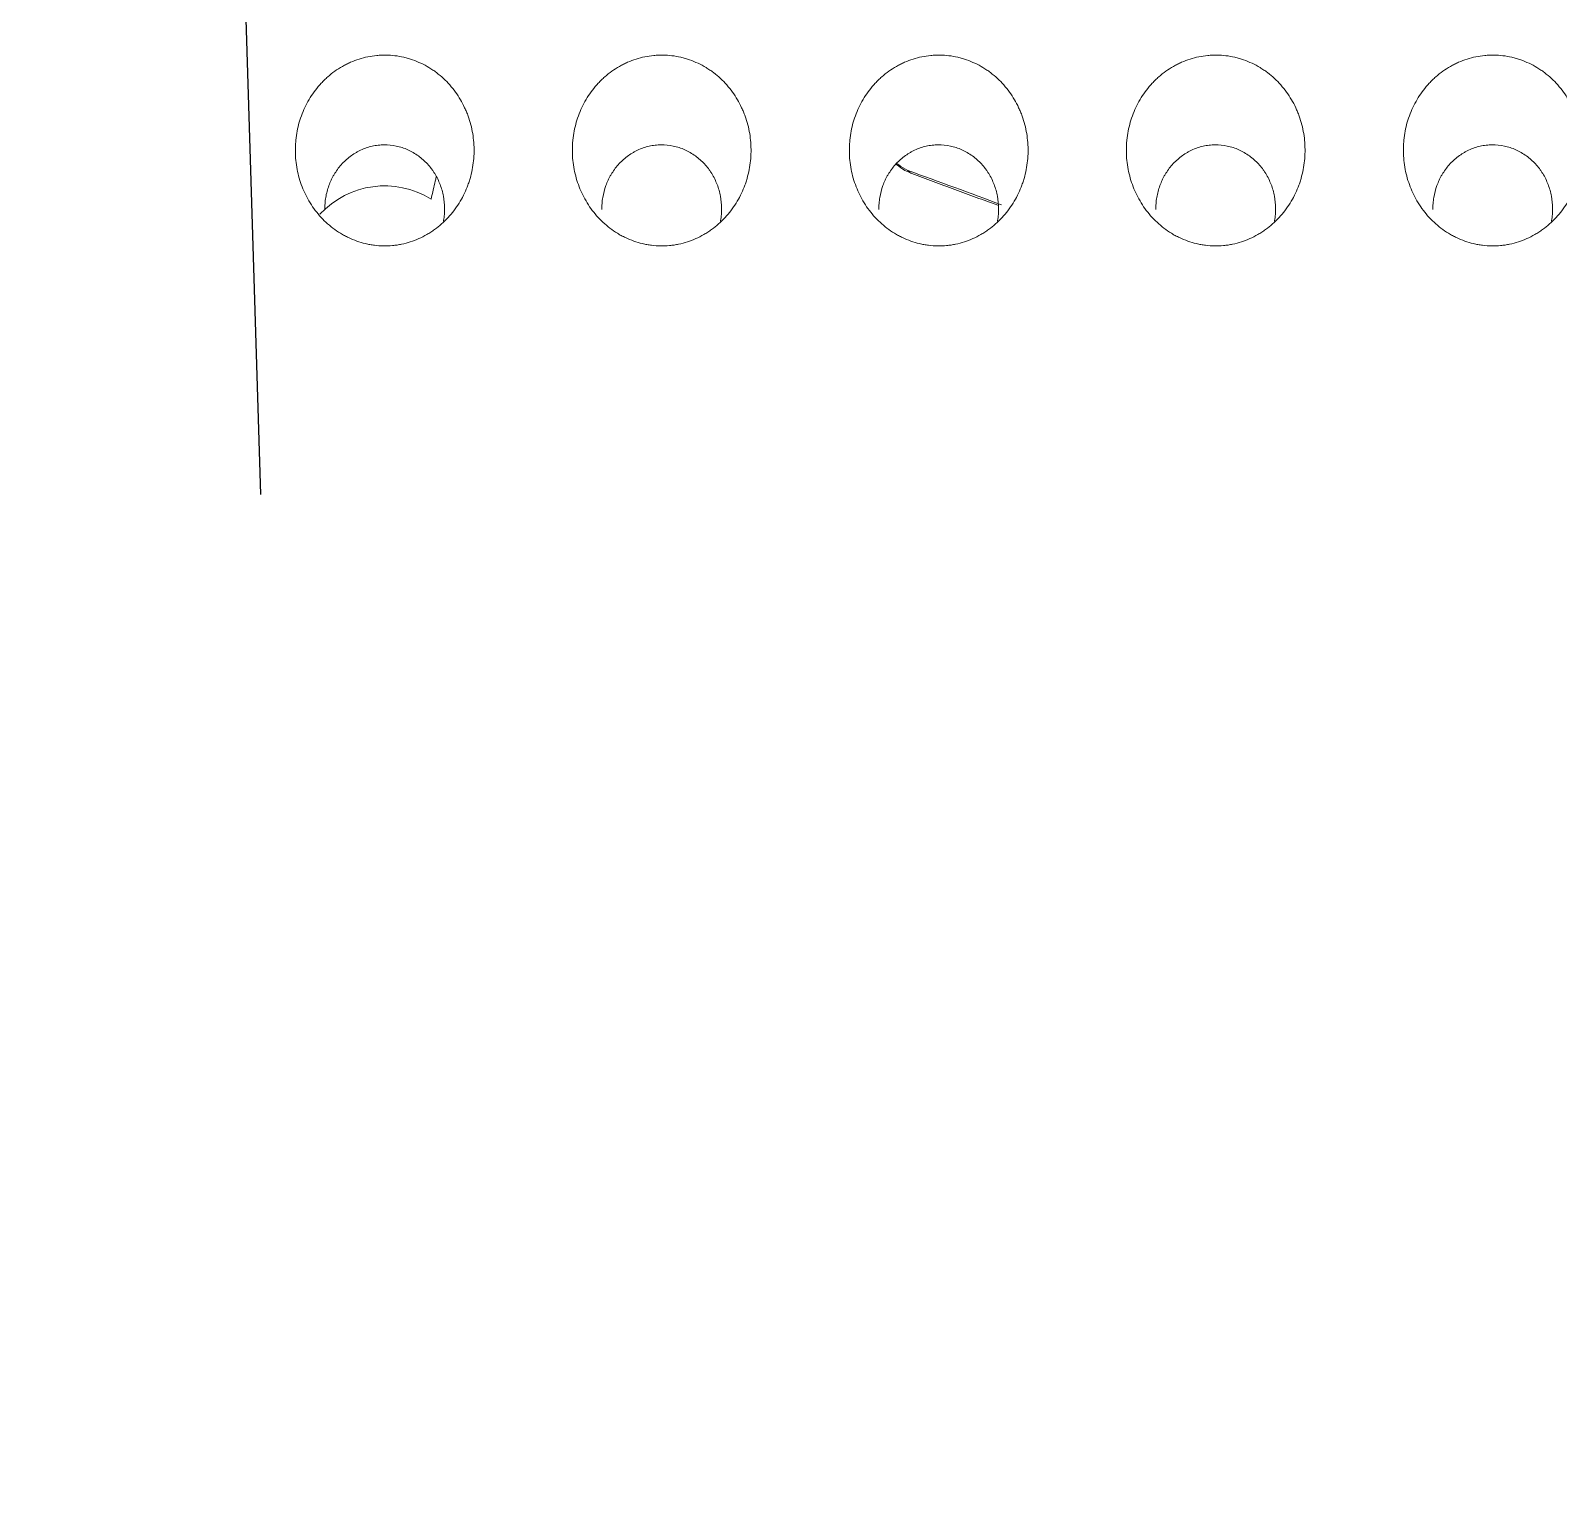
# Model space of a CAD drawing. Header units: inches. Extents: x 3778 to 56227, y -16914 to 35091.
# Drawn here: x 43029.76 to 43046.24, y -12682.39 to -12666.7 of the extents above; entities that cross this region are included whole.
import ezdxf

# ---------------------------------------------------------------- set-up
doc = ezdxf.new("R2010")
doc.units = ezdxf.units.IN
doc.header["$LTSCALE"] = 100
doc.header["$MEASUREMENT"] = 0
doc.linetypes.add('DH-HID2', pattern=[1.2, 0.8, -0.4])
doc.layers.add('2-con', color=2, linetype='Continuous')
doc.layers.add('FU-FURM', color=251, linetype='DH-HID2')
doc.layers.add('mark-B', color=2, linetype='Continuous', lineweight=20)

# ---------------------------------------------------------------- blocks, each defined once
blk = doc.blocks.new('cjscjdeh')
at = {"layer": 'FU-FURM', "color": 8}
blk.add_line((150872.728, 68252.092), (150882.67, 67931.539), dxfattribs=at)
blk = doc.blocks.new('무풍1WAY 대형')
at = {"layer": 'mark-B'}
for centre, major_axis, ratio, start_param, end_param in [((-349.531, -409.572), (0, -1.002), 0.971746, 5.743447, 7.086078), ((-355.281, -410.895), (0.068, 0.187), 0.588258, 5.866146, 6.304041)]:
    blk.add_ellipse(centre, major_axis=major_axis, ratio=ratio, start_param=start_param, end_param=end_param, dxfattribs=at)
for points, knots in [([(-360.718, -410.329), (-360.679, -410.383), (-360.646, -410.439), (-360.592, -410.556), (-360.57, -410.617), (-360.536, -410.744), (-360.526, -410.808), (-360.518, -410.905), (-360.517, -410.938), (-360.517, -410.987), (-360.518, -411.003), (-360.52, -411.036), (-360.521, -411.052), (-360.529, -411.133), (-360.541, -411.197), (-360.568, -411.29), (-360.579, -411.321), (-360.602, -411.382), (-360.616, -411.412), (-360.66, -411.5), (-360.694, -411.555), (-360.753, -411.632), (-360.774, -411.657), (-360.808, -411.693), (-360.819, -411.705), (-360.843, -411.727), (-360.855, -411.739), (-360.916, -411.792), (-360.968, -411.83), (-361.039, -411.87), (-361.054, -411.878), (-361.083, -411.893), (-361.098, -411.9), (-361.143, -411.92), (-361.173, -411.931), (-361.266, -411.961), (-361.33, -411.974), (-361.412, -411.981), (-361.428, -411.983), (-361.461, -411.984), (-361.477, -411.984), (-361.526, -411.983), (-361.591, -411.979), (-361.655, -411.968), (-361.703, -411.956), (-361.719, -411.952), (-361.751, -411.943), (-361.767, -411.938), (-361.844, -411.911), (-361.902, -411.883), (-361.972, -411.841), (-361.986, -411.832), (-362.013, -411.814), (-362.053, -411.785), (-362.116, -411.733), (-362.161, -411.686), (-362.204, -411.637), (-362.225, -411.611), (-362.283, -411.532), (-362.316, -411.476), (-362.35, -411.402), (-362.357, -411.387), (-362.369, -411.357), (-362.375, -411.342), (-362.392, -411.295), (-362.401, -411.264), (-362.426, -411.17), (-362.437, -411.106), (-362.444, -411.008), (-362.445, -410.975), (-362.444, -410.91), (-362.442, -410.877), (-362.432, -410.781), (-362.42, -410.717), (-362.397, -410.638), (-362.392, -410.622), (-362.381, -410.591), (-362.365, -410.545), (-362.345, -410.501), (-362.301, -410.414), (-362.267, -410.359), (-362.207, -410.28), (-362.186, -410.255), (-362.142, -410.208), (-362.096, -410.162), (-362.045, -410.122), (-362.005, -410.093), (-361.992, -410.084), (-361.964, -410.066), (-361.95, -410.057), (-361.879, -410.017), (-361.819, -409.99), (-361.727, -409.96), (-361.695, -409.952), (-361.647, -409.942), (-361.63, -409.939), (-361.598, -409.934), (-361.582, -409.932), (-361.501, -409.925), (-361.436, -409.925), (-361.354, -409.936), (-361.338, -409.938), (-361.305, -409.944), (-361.257, -409.954), (-361.179, -409.977), (-361.119, -410.002), (-361.075, -410.023), (-361.06, -410.03), (-361.031, -410.046), (-361.017, -410.054), (-360.947, -410.097), (-360.895, -410.137), (-360.824, -410.204), (-360.801, -410.227), (-360.757, -410.277), (-360.737, -410.302), (-360.718, -410.329)], [0, 0, 0, 0, 0.03125, 0.03125, 0.0625, 0.0625, 0.09375, 0.09375, 0.109375, 0.109375, 0.117187, 0.117187, 0.125, 0.125, 0.15625, 0.15625, 0.171875, 0.171875, 0.1875, 0.1875, 0.21875, 0.21875, 0.234375, 0.234375, 0.242187, 0.242187, 0.25, 0.25, 0.28125, 0.28125, 0.289062, 0.289062, 0.296875, 0.296875, 0.3125, 0.3125, 0.34375, 0.34375, 0.351562, 0.351562, 0.359375, 0.359375, 0.375, 0.390625, 0.390625, 0.398437, 0.398437, 0.40625, 0.40625, 0.4375, 0.4375, 0.445312, 0.445312, 0.453125, 0.46875, 0.484375, 0.484375, 0.5, 0.5, 0.53125, 0.53125, 0.539062, 0.539062, 0.546875, 0.546875, 0.5625, 0.5625, 0.59375, 0.59375, 0.609375, 0.609375, 0.625, 0.625, 0.65625, 0.65625, 0.664062, 0.664062, 0.671875, 0.6875, 0.6875, 0.71875, 0.71875, 0.734375, 0.734375, 0.75, 0.765625, 0.765625, 0.773437, 0.773437, 0.78125, 0.78125, 0.8125, 0.8125, 0.828125, 0.828125, 0.835938, 0.835938, 0.84375, 0.84375, 0.875, 0.875, 0.882813, 0.882813, 0.890625, 0.90625, 0.921875, 0.921875, 0.929688, 0.929688, 0.9375, 0.9375, 0.96875, 0.96875, 0.984375, 0.984375, 1, 1, 1, 1]), ([(-357.73, -410.329), (-357.692, -410.383), (-357.659, -410.439), (-357.604, -410.556), (-357.582, -410.617), (-357.549, -410.744), (-357.538, -410.808), (-357.53, -410.905), (-357.529, -410.938), (-357.53, -410.987), (-357.53, -411.003), (-357.532, -411.036), (-357.533, -411.052), (-357.542, -411.133), (-357.554, -411.197), (-357.581, -411.29), (-357.591, -411.321), (-357.615, -411.382), (-357.628, -411.412), (-357.672, -411.5), (-357.706, -411.555), (-357.765, -411.632), (-357.786, -411.657), (-357.82, -411.693), (-357.832, -411.705), (-357.855, -411.727), (-357.867, -411.739), (-357.928, -411.792), (-357.981, -411.83), (-358.052, -411.87), (-358.066, -411.878), (-358.095, -411.893), (-358.11, -411.9), (-358.155, -411.92), (-358.186, -411.931), (-358.279, -411.961), (-358.342, -411.974), (-358.424, -411.981), (-358.441, -411.983), (-358.474, -411.984), (-358.49, -411.984), (-358.539, -411.983), (-358.604, -411.979), (-358.668, -411.968), (-358.716, -411.956), (-358.732, -411.952), (-358.763, -411.943), (-358.779, -411.938), (-358.856, -411.911), (-358.915, -411.883), (-358.985, -411.841), (-358.999, -411.832), (-359.026, -411.814), (-359.066, -411.785), (-359.128, -411.733), (-359.174, -411.686), (-359.217, -411.637), (-359.238, -411.611), (-359.295, -411.532), (-359.328, -411.476), (-359.363, -411.402), (-359.369, -411.387), (-359.382, -411.357), (-359.388, -411.342), (-359.404, -411.295), (-359.414, -411.264), (-359.438, -411.17), (-359.449, -411.106), (-359.456, -411.008), (-359.457, -410.975), (-359.456, -410.91), (-359.454, -410.877), (-359.444, -410.781), (-359.432, -410.717), (-359.409, -410.638), (-359.404, -410.622), (-359.394, -410.591), (-359.377, -410.545), (-359.357, -410.501), (-359.314, -410.414), (-359.28, -410.359), (-359.22, -410.28), (-359.199, -410.255), (-359.154, -410.208), (-359.108, -410.162), (-359.057, -410.122), (-359.018, -410.093), (-359.004, -410.084), (-358.977, -410.066), (-358.962, -410.057), (-358.891, -410.017), (-358.832, -409.99), (-358.739, -409.96), (-358.708, -409.952), (-358.659, -409.942), (-358.643, -409.939), (-358.61, -409.934), (-358.594, -409.932), (-358.513, -409.925), (-358.448, -409.925), (-358.367, -409.936), (-358.35, -409.938), (-358.318, -409.944), (-358.27, -409.954), (-358.192, -409.977), (-358.131, -410.002), (-358.087, -410.023), (-358.072, -410.03), (-358.043, -410.046), (-358.029, -410.054), (-357.96, -410.097), (-357.908, -410.137), (-357.836, -410.204), (-357.813, -410.227), (-357.77, -410.277), (-357.749, -410.302), (-357.73, -410.329)], [0, 0, 0, 0, 0.03125, 0.03125, 0.0625, 0.0625, 0.09375, 0.09375, 0.109375, 0.109375, 0.117188, 0.117188, 0.125, 0.125, 0.15625, 0.15625, 0.171875, 0.171875, 0.1875, 0.1875, 0.21875, 0.21875, 0.234375, 0.234375, 0.242188, 0.242188, 0.25, 0.25, 0.28125, 0.28125, 0.289063, 0.289063, 0.296875, 0.296875, 0.3125, 0.3125, 0.34375, 0.34375, 0.351563, 0.351563, 0.359375, 0.359375, 0.375, 0.390625, 0.390625, 0.398438, 0.398438, 0.40625, 0.40625, 0.4375, 0.4375, 0.445313, 0.445313, 0.453125, 0.46875, 0.484375, 0.484375, 0.5, 0.5, 0.53125, 0.53125, 0.539063, 0.539063, 0.546875, 0.546875, 0.5625, 0.5625, 0.59375, 0.59375, 0.609375, 0.609375, 0.625, 0.625, 0.65625, 0.65625, 0.664063, 0.664063, 0.671875, 0.6875, 0.6875, 0.71875, 0.71875, 0.734375, 0.734375, 0.75, 0.765625, 0.765625, 0.773438, 0.773438, 0.78125, 0.78125, 0.8125, 0.8125, 0.828125, 0.828125, 0.835938, 0.835938, 0.84375, 0.84375, 0.875, 0.875, 0.882813, 0.882813, 0.890625, 0.90625, 0.921875, 0.921875, 0.929688, 0.929688, 0.9375, 0.9375, 0.96875, 0.96875, 0.984375, 0.984375, 1, 1, 1, 1]), ([(-354.743, -410.329), (-354.704, -410.383), (-354.671, -410.439), (-354.617, -410.556), (-354.594, -410.617), (-354.561, -410.744), (-354.55, -410.808), (-354.543, -410.905), (-354.542, -410.938), (-354.542, -410.987), (-354.543, -411.003), (-354.545, -411.036), (-354.546, -411.052), (-354.554, -411.133), (-354.566, -411.197), (-354.593, -411.29), (-354.604, -411.321), (-354.627, -411.382), (-354.641, -411.412), (-354.684, -411.5), (-354.719, -411.555), (-354.778, -411.632), (-354.799, -411.657), (-354.832, -411.693), (-354.844, -411.705), (-354.867, -411.727), (-354.879, -411.739), (-354.941, -411.792), (-354.993, -411.83), (-355.064, -411.87), (-355.078, -411.878), (-355.108, -411.893), (-355.123, -411.9), (-355.168, -411.92), (-355.198, -411.931), (-355.291, -411.961), (-355.355, -411.974), (-355.437, -411.981), (-355.453, -411.983), (-355.486, -411.984), (-355.502, -411.984), (-355.551, -411.983), (-355.616, -411.979), (-355.68, -411.968), (-355.728, -411.956), (-355.744, -411.952), (-355.776, -411.943), (-355.791, -411.938), (-355.868, -411.911), (-355.927, -411.883), (-355.997, -411.841), (-356.011, -411.832), (-356.038, -411.814), (-356.078, -411.785), (-356.141, -411.733), (-356.186, -411.686), (-356.229, -411.637), (-356.25, -411.611), (-356.308, -411.532), (-356.34, -411.476), (-356.375, -411.402), (-356.382, -411.387), (-356.394, -411.357), (-356.4, -411.342), (-356.417, -411.295), (-356.426, -411.264), (-356.451, -411.17), (-356.461, -411.106), (-356.469, -411.008), (-356.47, -410.975), (-356.469, -410.91), (-356.467, -410.877), (-356.457, -410.781), (-356.445, -410.717), (-356.422, -410.638), (-356.417, -410.622), (-356.406, -410.591), (-356.39, -410.545), (-356.37, -410.501), (-356.326, -410.414), (-356.292, -410.359), (-356.232, -410.28), (-356.211, -410.255), (-356.167, -410.208), (-356.12, -410.162), (-356.07, -410.122), (-356.03, -410.093), (-356.017, -410.084), (-355.989, -410.066), (-355.975, -410.057), (-355.904, -410.017), (-355.844, -409.99), (-355.752, -409.96), (-355.72, -409.952), (-355.672, -409.942), (-355.655, -409.939), (-355.623, -409.934), (-355.607, -409.932), (-355.526, -409.925), (-355.461, -409.925), (-355.379, -409.936), (-355.363, -409.938), (-355.33, -409.944), (-355.282, -409.954), (-355.204, -409.977), (-355.144, -410.002), (-355.1, -410.023), (-355.085, -410.03), (-355.056, -410.046), (-355.042, -410.054), (-354.972, -410.097), (-354.92, -410.137), (-354.849, -410.204), (-354.826, -410.227), (-354.782, -410.277), (-354.762, -410.302), (-354.743, -410.329)], [0, 0, 0, 0, 0.03125, 0.03125, 0.0625, 0.0625, 0.09375, 0.09375, 0.109375, 0.109375, 0.117187, 0.117187, 0.125, 0.125, 0.15625, 0.15625, 0.171875, 0.171875, 0.1875, 0.1875, 0.21875, 0.21875, 0.234375, 0.234375, 0.242187, 0.242187, 0.25, 0.25, 0.28125, 0.28125, 0.289063, 0.289063, 0.296875, 0.296875, 0.3125, 0.3125, 0.34375, 0.34375, 0.351563, 0.351563, 0.359375, 0.359375, 0.375, 0.390625, 0.390625, 0.398438, 0.398438, 0.40625, 0.40625, 0.4375, 0.4375, 0.445313, 0.445313, 0.453125, 0.46875, 0.484375, 0.484375, 0.5, 0.5, 0.53125, 0.53125, 0.539063, 0.539063, 0.546875, 0.546875, 0.5625, 0.5625, 0.59375, 0.59375, 0.609375, 0.609375, 0.625, 0.625, 0.65625, 0.65625, 0.664062, 0.664062, 0.671875, 0.6875, 0.6875, 0.71875, 0.71875, 0.734375, 0.734375, 0.75, 0.765625, 0.765625, 0.773437, 0.773437, 0.78125, 0.78125, 0.8125, 0.8125, 0.828125, 0.828125, 0.835937, 0.835937, 0.84375, 0.84375, 0.875, 0.875, 0.882812, 0.882812, 0.890625, 0.90625, 0.921875, 0.921875, 0.929687, 0.929687, 0.9375, 0.9375, 0.96875, 0.96875, 0.984375, 0.984375, 1, 1, 1, 1]), ([(-351.755, -410.329), (-351.717, -410.383), (-351.684, -410.439), (-351.629, -410.556), (-351.607, -410.617), (-351.574, -410.744), (-351.563, -410.808), (-351.555, -410.905), (-351.554, -410.938), (-351.555, -410.987), (-351.555, -411.003), (-351.557, -411.036), (-351.558, -411.052), (-351.567, -411.133), (-351.579, -411.197), (-351.606, -411.29), (-351.616, -411.321), (-351.64, -411.382), (-351.653, -411.412), (-351.697, -411.5), (-351.731, -411.555), (-351.79, -411.632), (-351.811, -411.657), (-351.845, -411.693), (-351.856, -411.705), (-351.88, -411.727), (-351.892, -411.739), (-351.953, -411.792), (-352.006, -411.83), (-352.076, -411.87), (-352.091, -411.878), (-352.12, -411.893), (-352.135, -411.9), (-352.18, -411.92), (-352.211, -411.931), (-352.304, -411.961), (-352.367, -411.974), (-352.449, -411.981), (-352.466, -411.983), (-352.498, -411.984), (-352.515, -411.984), (-352.564, -411.983), (-352.629, -411.979), (-352.693, -411.968), (-352.741, -411.956), (-352.757, -411.952), (-352.788, -411.943), (-352.804, -411.938), (-352.881, -411.911), (-352.94, -411.883), (-353.01, -411.841), (-353.024, -411.832), (-353.051, -411.814), (-353.091, -411.785), (-353.153, -411.733), (-353.199, -411.686), (-353.242, -411.637), (-353.262, -411.611), (-353.32, -411.532), (-353.353, -411.476), (-353.387, -411.402), (-353.394, -411.387), (-353.406, -411.357), (-353.412, -411.342), (-353.429, -411.295), (-353.439, -411.264), (-353.463, -411.17), (-353.474, -411.106), (-353.481, -411.008), (-353.482, -410.975), (-353.481, -410.91), (-353.479, -410.877), (-353.469, -410.781), (-353.457, -410.717), (-353.434, -410.638), (-353.429, -410.622), (-353.419, -410.591), (-353.402, -410.545), (-353.382, -410.501), (-353.339, -410.414), (-353.304, -410.359), (-353.245, -410.28), (-353.224, -410.255), (-353.179, -410.208), (-353.133, -410.162), (-353.082, -410.122), (-353.043, -410.093), (-353.029, -410.084), (-353.001, -410.066), (-352.987, -410.057), (-352.916, -410.017), (-352.857, -409.99), (-352.764, -409.96), (-352.732, -409.952), (-352.684, -409.942), (-352.668, -409.939), (-352.635, -409.934), (-352.619, -409.932), (-352.538, -409.925), (-352.473, -409.925), (-352.392, -409.936), (-352.375, -409.938), (-352.343, -409.944), (-352.295, -409.954), (-352.217, -409.977), (-352.156, -410.002), (-352.112, -410.023), (-352.097, -410.03), (-352.068, -410.046), (-352.054, -410.054), (-351.984, -410.097), (-351.933, -410.137), (-351.861, -410.204), (-351.838, -410.227), (-351.795, -410.277), (-351.774, -410.302), (-351.755, -410.329)], [0, 0, 0, 0, 0.03125, 0.03125, 0.0625, 0.0625, 0.09375, 0.09375, 0.109375, 0.109375, 0.117188, 0.117188, 0.125, 0.125, 0.15625, 0.15625, 0.171875, 0.171875, 0.1875, 0.1875, 0.21875, 0.21875, 0.234375, 0.234375, 0.242188, 0.242188, 0.25, 0.25, 0.28125, 0.28125, 0.289063, 0.289063, 0.296875, 0.296875, 0.3125, 0.3125, 0.34375, 0.34375, 0.351563, 0.351563, 0.359375, 0.359375, 0.375, 0.390625, 0.390625, 0.398438, 0.398438, 0.40625, 0.40625, 0.4375, 0.4375, 0.445313, 0.445313, 0.453125, 0.46875, 0.484375, 0.484375, 0.5, 0.5, 0.53125, 0.53125, 0.539063, 0.539063, 0.546875, 0.546875, 0.5625, 0.5625, 0.59375, 0.59375, 0.609375, 0.609375, 0.625, 0.625, 0.65625, 0.65625, 0.664063, 0.664063, 0.671875, 0.6875, 0.6875, 0.71875, 0.71875, 0.734375, 0.734375, 0.75, 0.765625, 0.765625, 0.773438, 0.773438, 0.78125, 0.78125, 0.8125, 0.8125, 0.828125, 0.828125, 0.835938, 0.835938, 0.84375, 0.84375, 0.875, 0.875, 0.882813, 0.882813, 0.890625, 0.90625, 0.921875, 0.921875, 0.929688, 0.929688, 0.9375, 0.9375, 0.96875, 0.96875, 0.984375, 0.984375, 1, 1, 1, 1]), ([(-348.767, -410.329), (-348.729, -410.383), (-348.696, -410.439), (-348.641, -410.556), (-348.619, -410.617), (-348.586, -410.744), (-348.575, -410.808), (-348.568, -410.905), (-348.567, -410.938), (-348.567, -410.987), (-348.568, -411.003), (-348.57, -411.036), (-348.571, -411.052), (-348.579, -411.133), (-348.591, -411.197), (-348.618, -411.29), (-348.629, -411.321), (-348.652, -411.382), (-348.666, -411.412), (-348.709, -411.5), (-348.744, -411.555), (-348.803, -411.632), (-348.824, -411.657), (-348.857, -411.693), (-348.869, -411.705), (-348.892, -411.727), (-348.904, -411.739), (-348.965, -411.792), (-349.018, -411.83), (-349.089, -411.87), (-349.103, -411.878), (-349.133, -411.893), (-349.148, -411.9), (-349.193, -411.92), (-349.223, -411.931), (-349.316, -411.961), (-349.38, -411.974), (-349.462, -411.981), (-349.478, -411.983), (-349.511, -411.984), (-349.527, -411.984), (-349.576, -411.983), (-349.641, -411.979), (-349.705, -411.968), (-349.753, -411.956), (-349.769, -411.952), (-349.801, -411.943), (-349.816, -411.938), (-349.893, -411.911), (-349.952, -411.883), (-350.022, -411.841), (-350.036, -411.832), (-350.063, -411.814), (-350.103, -411.785), (-350.166, -411.733), (-350.211, -411.686), (-350.254, -411.637), (-350.275, -411.611), (-350.332, -411.532), (-350.365, -411.476), (-350.4, -411.402), (-350.406, -411.387), (-350.419, -411.357), (-350.425, -411.342), (-350.442, -411.295), (-350.451, -411.264), (-350.476, -411.17), (-350.486, -411.106), (-350.494, -411.008), (-350.495, -410.975), (-350.494, -410.91), (-350.492, -410.877), (-350.482, -410.781), (-350.469, -410.717), (-350.447, -410.638), (-350.442, -410.622), (-350.431, -410.591), (-350.414, -410.545), (-350.395, -410.501), (-350.351, -410.414), (-350.317, -410.359), (-350.257, -410.28), (-350.236, -410.255), (-350.192, -410.208), (-350.145, -410.162), (-350.095, -410.122), (-350.055, -410.093), (-350.041, -410.084), (-350.014, -410.066), (-350, -410.057), (-349.929, -410.017), (-349.869, -409.99), (-349.776, -409.96), (-349.745, -409.952), (-349.697, -409.942), (-349.68, -409.939), (-349.648, -409.934), (-349.632, -409.932), (-349.55, -409.925), (-349.485, -409.925), (-349.404, -409.936), (-349.388, -409.938), (-349.355, -409.944), (-349.307, -409.954), (-349.229, -409.977), (-349.169, -410.002), (-349.124, -410.023), (-349.11, -410.03), (-349.081, -410.046), (-349.067, -410.054), (-348.997, -410.097), (-348.945, -410.137), (-348.873, -410.204), (-348.85, -410.227), (-348.807, -410.277), (-348.787, -410.302), (-348.767, -410.329)], [0, 0, 0, 0, 0.03125, 0.03125, 0.0625, 0.0625, 0.09375, 0.09375, 0.109375, 0.109375, 0.117187, 0.117187, 0.125, 0.125, 0.15625, 0.15625, 0.171875, 0.171875, 0.1875, 0.1875, 0.21875, 0.21875, 0.234375, 0.234375, 0.242187, 0.242187, 0.25, 0.25, 0.28125, 0.28125, 0.289062, 0.289062, 0.296875, 0.296875, 0.3125, 0.3125, 0.34375, 0.34375, 0.351562, 0.351562, 0.359375, 0.359375, 0.375, 0.390625, 0.390625, 0.398437, 0.398437, 0.40625, 0.40625, 0.4375, 0.4375, 0.445312, 0.445312, 0.453125, 0.46875, 0.484375, 0.484375, 0.5, 0.5, 0.53125, 0.53125, 0.539062, 0.539062, 0.546875, 0.546875, 0.5625, 0.5625, 0.59375, 0.59375, 0.609375, 0.609375, 0.625, 0.625, 0.65625, 0.65625, 0.664062, 0.664062, 0.671875, 0.6875, 0.6875, 0.71875, 0.71875, 0.734375, 0.734375, 0.75, 0.765625, 0.765625, 0.773437, 0.773437, 0.78125, 0.78125, 0.8125, 0.8125, 0.828125, 0.828125, 0.835937, 0.835937, 0.84375, 0.84375, 0.875, 0.875, 0.882812, 0.882812, 0.890625, 0.90625, 0.921875, 0.921875, 0.929687, 0.929687, 0.9375, 0.9375, 0.96875, 0.96875, 0.984375, 0.984375, 1, 1, 1, 1]), ([(-360.835, -410.318), (-360.835, -410.34), (-360.835, -410.362), (-360.839, -410.406), (-360.842, -410.428), (-360.853, -410.493), (-360.864, -410.535), (-360.886, -410.597), (-360.895, -410.617), (-360.909, -410.647), (-360.913, -410.657), (-360.924, -410.676), (-360.929, -410.686), (-360.957, -410.733), (-360.983, -410.768), (-361.026, -410.818), (-361.042, -410.833), (-361.074, -410.863), (-361.108, -410.891), (-361.153, -410.922), (-361.182, -410.938), (-361.201, -410.949), (-361.211, -410.954), (-361.261, -410.977), (-361.302, -410.992), (-361.355, -411.004), (-361.366, -411.006), (-361.388, -411.01), (-361.399, -411.011), (-361.432, -411.015), (-361.454, -411.017), (-361.519, -411.017), (-361.563, -411.013), (-361.628, -410.999), (-361.649, -410.993), (-361.69, -410.98), (-361.731, -410.964), (-361.77, -410.944), (-361.808, -410.922), (-361.827, -410.91), (-361.88, -410.871), (-361.912, -410.842), (-361.956, -410.794), (-361.971, -410.777), (-361.99, -410.751), (-361.997, -410.742), (-362.009, -410.724), (-362.015, -410.715), (-362.044, -410.668), (-362.063, -410.629), (-362.086, -410.568), (-362.093, -410.547), (-362.105, -410.505), (-362.11, -410.483), (-362.122, -410.419), (-362.126, -410.376), (-362.127, -410.321), (-362.127, -410.31), (-362.126, -410.288), (-362.125, -410.277), (-362.122, -410.244), (-362.12, -410.222), (-362.116, -410.198), (-362.115, -410.196), (-362.115, -410.194)], [0, 0, 0, 0, 0.029318, 0.029318, 0.058636, 0.058636, 0.117271, 0.117271, 0.146589, 0.146589, 0.161248, 0.161248, 0.175907, 0.175907, 0.234542, 0.234542, 0.26386, 0.26386, 0.293178, 0.322495, 0.337154, 0.337154, 0.351813, 0.351813, 0.410449, 0.410449, 0.425107, 0.425107, 0.439766, 0.439766, 0.469084, 0.469084, 0.52772, 0.52772, 0.557037, 0.557037, 0.586355, 0.615673, 0.615673, 0.644991, 0.644991, 0.703626, 0.703626, 0.732944, 0.732944, 0.747603, 0.747603, 0.762262, 0.762262, 0.820897, 0.820897, 0.850215, 0.850215, 0.879533, 0.879533, 0.938168, 0.938168, 0.952827, 0.952827, 0.967486, 0.967486, 0.996804, 0.996804, 1, 1, 1, 1]), ([(-357.847, -410.318), (-357.847, -410.34), (-357.848, -410.362), (-357.851, -410.406), (-357.854, -410.428), (-357.865, -410.493), (-357.876, -410.535), (-357.899, -410.597), (-357.907, -410.617), (-357.921, -410.647), (-357.926, -410.657), (-357.936, -410.676), (-357.942, -410.686), (-357.969, -410.733), (-357.995, -410.768), (-358.039, -410.818), (-358.054, -410.833), (-358.087, -410.863), (-358.12, -410.891), (-358.165, -410.922), (-358.194, -410.938), (-358.213, -410.949), (-358.223, -410.954), (-358.273, -410.977), (-358.315, -410.992), (-358.368, -411.004), (-358.379, -411.006), (-358.4, -411.01), (-358.411, -411.011), (-358.444, -411.015), (-358.466, -411.017), (-358.532, -411.017), (-358.575, -411.013), (-358.64, -410.999), (-358.661, -410.993), (-358.703, -410.98), (-358.744, -410.964), (-358.782, -410.944), (-358.82, -410.922), (-358.839, -410.91), (-358.892, -410.871), (-358.925, -410.842), (-358.969, -410.794), (-358.983, -410.777), (-359.003, -410.751), (-359.009, -410.742), (-359.022, -410.724), (-359.028, -410.715), (-359.056, -410.668), (-359.075, -410.629), (-359.099, -410.568), (-359.106, -410.547), (-359.118, -410.505), (-359.123, -410.483), (-359.135, -410.419), (-359.139, -410.376), (-359.139, -410.321), (-359.139, -410.31), (-359.138, -410.288), (-359.138, -410.277), (-359.135, -410.244), (-359.132, -410.222), (-359.128, -410.198), (-359.128, -410.196), (-359.127, -410.194)], [0, 0, 0, 0, 0.029318, 0.029318, 0.058636, 0.058636, 0.117271, 0.117271, 0.146589, 0.146589, 0.161248, 0.161248, 0.175907, 0.175907, 0.234542, 0.234542, 0.26386, 0.26386, 0.293178, 0.322495, 0.337154, 0.337154, 0.351813, 0.351813, 0.410449, 0.410449, 0.425107, 0.425107, 0.439766, 0.439766, 0.469084, 0.469084, 0.52772, 0.52772, 0.557037, 0.557037, 0.586355, 0.615673, 0.615673, 0.644991, 0.644991, 0.703626, 0.703626, 0.732944, 0.732944, 0.747603, 0.747603, 0.762262, 0.762262, 0.820897, 0.820897, 0.850215, 0.850215, 0.879533, 0.879533, 0.938168, 0.938168, 0.952827, 0.952827, 0.967486, 0.967486, 0.996804, 0.996804, 1, 1, 1, 1]), ([(-354.86, -410.318), (-354.86, -410.34), (-354.86, -410.362), (-354.864, -410.406), (-354.867, -410.428), (-354.878, -410.493), (-354.889, -410.535), (-354.911, -410.597), (-354.919, -410.617), (-354.933, -410.647), (-354.938, -410.657), (-354.949, -410.676), (-354.954, -410.686), (-354.982, -410.733), (-355.008, -410.768), (-355.051, -410.818), (-355.067, -410.833), (-355.099, -410.863), (-355.133, -410.891), (-355.178, -410.922), (-355.206, -410.938), (-355.226, -410.949), (-355.236, -410.954), (-355.286, -410.977), (-355.327, -410.992), (-355.38, -411.004), (-355.391, -411.006), (-355.413, -411.01), (-355.424, -411.011), (-355.457, -411.015), (-355.479, -411.017), (-355.544, -411.017), (-355.588, -411.013), (-355.653, -410.999), (-355.674, -410.993), (-355.715, -410.98), (-355.756, -410.964), (-355.795, -410.944), (-355.833, -410.922), (-355.852, -410.91), (-355.905, -410.871), (-355.937, -410.842), (-355.981, -410.794), (-355.995, -410.777), (-356.015, -410.751), (-356.022, -410.742), (-356.034, -410.724), (-356.04, -410.715), (-356.069, -410.668), (-356.088, -410.629), (-356.111, -410.568), (-356.118, -410.547), (-356.13, -410.505), (-356.135, -410.483), (-356.147, -410.419), (-356.151, -410.376), (-356.152, -410.321), (-356.152, -410.31), (-356.151, -410.288), (-356.15, -410.277), (-356.147, -410.244), (-356.145, -410.222), (-356.141, -410.198), (-356.14, -410.196), (-356.14, -410.194)], [0, 0, 0, 0, 0.029318, 0.029318, 0.058636, 0.058636, 0.117271, 0.117271, 0.146589, 0.146589, 0.161248, 0.161248, 0.175907, 0.175907, 0.234542, 0.234542, 0.26386, 0.26386, 0.293178, 0.322495, 0.337154, 0.337154, 0.351813, 0.351813, 0.410449, 0.410449, 0.425107, 0.425107, 0.439766, 0.439766, 0.469084, 0.469084, 0.52772, 0.52772, 0.557037, 0.557037, 0.586355, 0.615673, 0.615673, 0.644991, 0.644991, 0.703626, 0.703626, 0.732944, 0.732944, 0.747603, 0.747603, 0.762262, 0.762262, 0.820897, 0.820897, 0.850215, 0.850215, 0.879533, 0.879533, 0.938168, 0.938168, 0.952827, 0.952827, 0.967486, 0.967486, 0.996804, 0.996804, 1, 1, 1, 1]), ([(-351.872, -410.318), (-351.872, -410.34), (-351.873, -410.362), (-351.876, -410.406), (-351.879, -410.428), (-351.89, -410.493), (-351.901, -410.535), (-351.923, -410.597), (-351.932, -410.617), (-351.946, -410.647), (-351.951, -410.657), (-351.961, -410.676), (-351.967, -410.686), (-351.994, -410.733), (-352.02, -410.768), (-352.064, -410.818), (-352.079, -410.833), (-352.111, -410.863), (-352.145, -410.891), (-352.19, -410.922), (-352.219, -410.938), (-352.238, -410.949), (-352.248, -410.954), (-352.298, -410.977), (-352.339, -410.992), (-352.393, -411.004), (-352.404, -411.006), (-352.425, -411.01), (-352.436, -411.011), (-352.469, -411.015), (-352.491, -411.017), (-352.557, -411.017), (-352.6, -411.013), (-352.665, -410.999), (-352.686, -410.993), (-352.728, -410.98), (-352.768, -410.964), (-352.807, -410.944), (-352.845, -410.922), (-352.864, -410.91), (-352.917, -410.871), (-352.95, -410.842), (-352.994, -410.794), (-353.008, -410.777), (-353.028, -410.751), (-353.034, -410.742), (-353.047, -410.724), (-353.053, -410.715), (-353.081, -410.668), (-353.1, -410.629), (-353.124, -410.568), (-353.131, -410.547), (-353.143, -410.505), (-353.148, -410.483), (-353.16, -410.419), (-353.164, -410.376), (-353.164, -410.321), (-353.164, -410.31), (-353.163, -410.288), (-353.162, -410.277), (-353.16, -410.244), (-353.157, -410.222), (-353.153, -410.198), (-353.153, -410.196), (-353.152, -410.194)], [0, 0, 0, 0, 0.029318, 0.029318, 0.058636, 0.058636, 0.117271, 0.117271, 0.146589, 0.146589, 0.161248, 0.161248, 0.175907, 0.175907, 0.234542, 0.234542, 0.26386, 0.26386, 0.293178, 0.322495, 0.337154, 0.337154, 0.351813, 0.351813, 0.410449, 0.410449, 0.425107, 0.425107, 0.439766, 0.439766, 0.469084, 0.469084, 0.52772, 0.52772, 0.557037, 0.557037, 0.586355, 0.615673, 0.615673, 0.644991, 0.644991, 0.703626, 0.703626, 0.732944, 0.732944, 0.747603, 0.747603, 0.762262, 0.762262, 0.820897, 0.820897, 0.850215, 0.850215, 0.879533, 0.879533, 0.938168, 0.938168, 0.952827, 0.952827, 0.967486, 0.967486, 0.996804, 0.996804, 1, 1, 1, 1]), ([(-348.885, -410.318), (-348.885, -410.34), (-348.885, -410.362), (-348.889, -410.406), (-348.891, -410.428), (-348.902, -410.493), (-348.914, -410.535), (-348.936, -410.597), (-348.944, -410.617), (-348.958, -410.647), (-348.963, -410.657), (-348.974, -410.676), (-348.979, -410.686), (-349.007, -410.733), (-349.032, -410.768), (-349.076, -410.818), (-349.092, -410.833), (-349.124, -410.863), (-349.157, -410.891), (-349.203, -410.922), (-349.231, -410.938), (-349.251, -410.949), (-349.261, -410.954), (-349.311, -410.977), (-349.352, -410.992), (-349.405, -411.004), (-349.416, -411.006), (-349.438, -411.01), (-349.449, -411.011), (-349.482, -411.015), (-349.503, -411.017), (-349.569, -411.017), (-349.613, -411.013), (-349.677, -410.999), (-349.699, -410.993), (-349.74, -410.98), (-349.781, -410.964), (-349.82, -410.944), (-349.858, -410.922), (-349.876, -410.91), (-349.93, -410.871), (-349.962, -410.842), (-350.006, -410.794), (-350.02, -410.777), (-350.04, -410.751), (-350.047, -410.742), (-350.059, -410.724), (-350.065, -410.715), (-350.094, -410.668), (-350.113, -410.629), (-350.136, -410.568), (-350.143, -410.547), (-350.155, -410.505), (-350.16, -410.483), (-350.172, -410.419), (-350.176, -410.376), (-350.177, -410.321), (-350.176, -410.31), (-350.176, -410.288), (-350.175, -410.277), (-350.172, -410.244), (-350.17, -410.222), (-350.165, -410.199), (-350.165, -410.196), (-350.165, -410.194)], [0, 0, 0, 0, 0.029318, 0.029318, 0.058636, 0.058636, 0.117271, 0.117271, 0.146589, 0.146589, 0.161248, 0.161248, 0.175907, 0.175907, 0.234542, 0.234542, 0.26386, 0.26386, 0.293178, 0.322495, 0.337154, 0.337154, 0.351813, 0.351813, 0.410449, 0.410449, 0.425108, 0.425108, 0.439767, 0.439767, 0.469084, 0.469084, 0.52772, 0.52772, 0.557038, 0.557038, 0.586355, 0.615673, 0.615673, 0.644991, 0.644991, 0.703626, 0.703626, 0.732944, 0.732944, 0.747603, 0.747603, 0.762262, 0.762262, 0.820897, 0.820897, 0.850215, 0.850215, 0.879533, 0.879533, 0.938169, 0.938169, 0.952827, 0.952827, 0.967486, 0.967486, 0.996804, 0.996804, 1, 1, 1, 1]), ([(-350.031, -410.432), (-350.039, -410.465), (-350.046, -410.499), (-350.061, -410.563), (-350.068, -410.595), (-350.079, -410.64), (-350.082, -410.655), (-350.086, -410.669)], [0, 0, 0, 0, 0.403898, 0.403898, 0.807796, 0.807796, 1, 1, 1, 1]), ([(-355.048, -410.81), (-355.058, -410.8), (-355.104, -410.758), (-355.162, -410.727), (-355.214, -410.71)], [0, 0, 0, 0, 0.22682, 1, 1, 1, 1]), ([(-355.054, -410.817), (-355.054, -410.817), (-355.054, -410.817), (-355.062, -410.81), (-355.068, -410.805), (-355.104, -410.777), (-355.137, -410.757), (-355.174, -410.74)], [0, 0, 0, 0, 0.012427, 0.012427, 0.209942, 0.209942, 1, 1, 1, 1])]:
    blk.add_open_spline(points, degree=3, knots=knots, dxfattribs=at)
for points, degree in [([(-355.174, -410.74), (-355.509, -410.619), (-355.846, -410.495), (-356.184, -410.369)], 3), ([(-355.215, -410.706), (-356.142, -410.365)], 1)]:
    blk.add_open_spline(points, degree=degree, dxfattribs=at)
blk = doc.blocks.new('dpdjzjs')
at = {"layer": 'mark-B', "rotation": 180}
blk.add_blockref('무풍1WAY 대형', (178654.915, 88751.491), dxfattribs=at)

msp = doc.modelspace()

# ---------------------------------------------------------------- block references
msp.add_blockref('cjscjdeh', (-107842.967, -80843.836))
at = {"layer": '2-con'}
msp.add_blockref('dpdjzjs', (-135970.865, -101830.442), dxfattribs=at)

doc.saveas('drawing.dxf')
